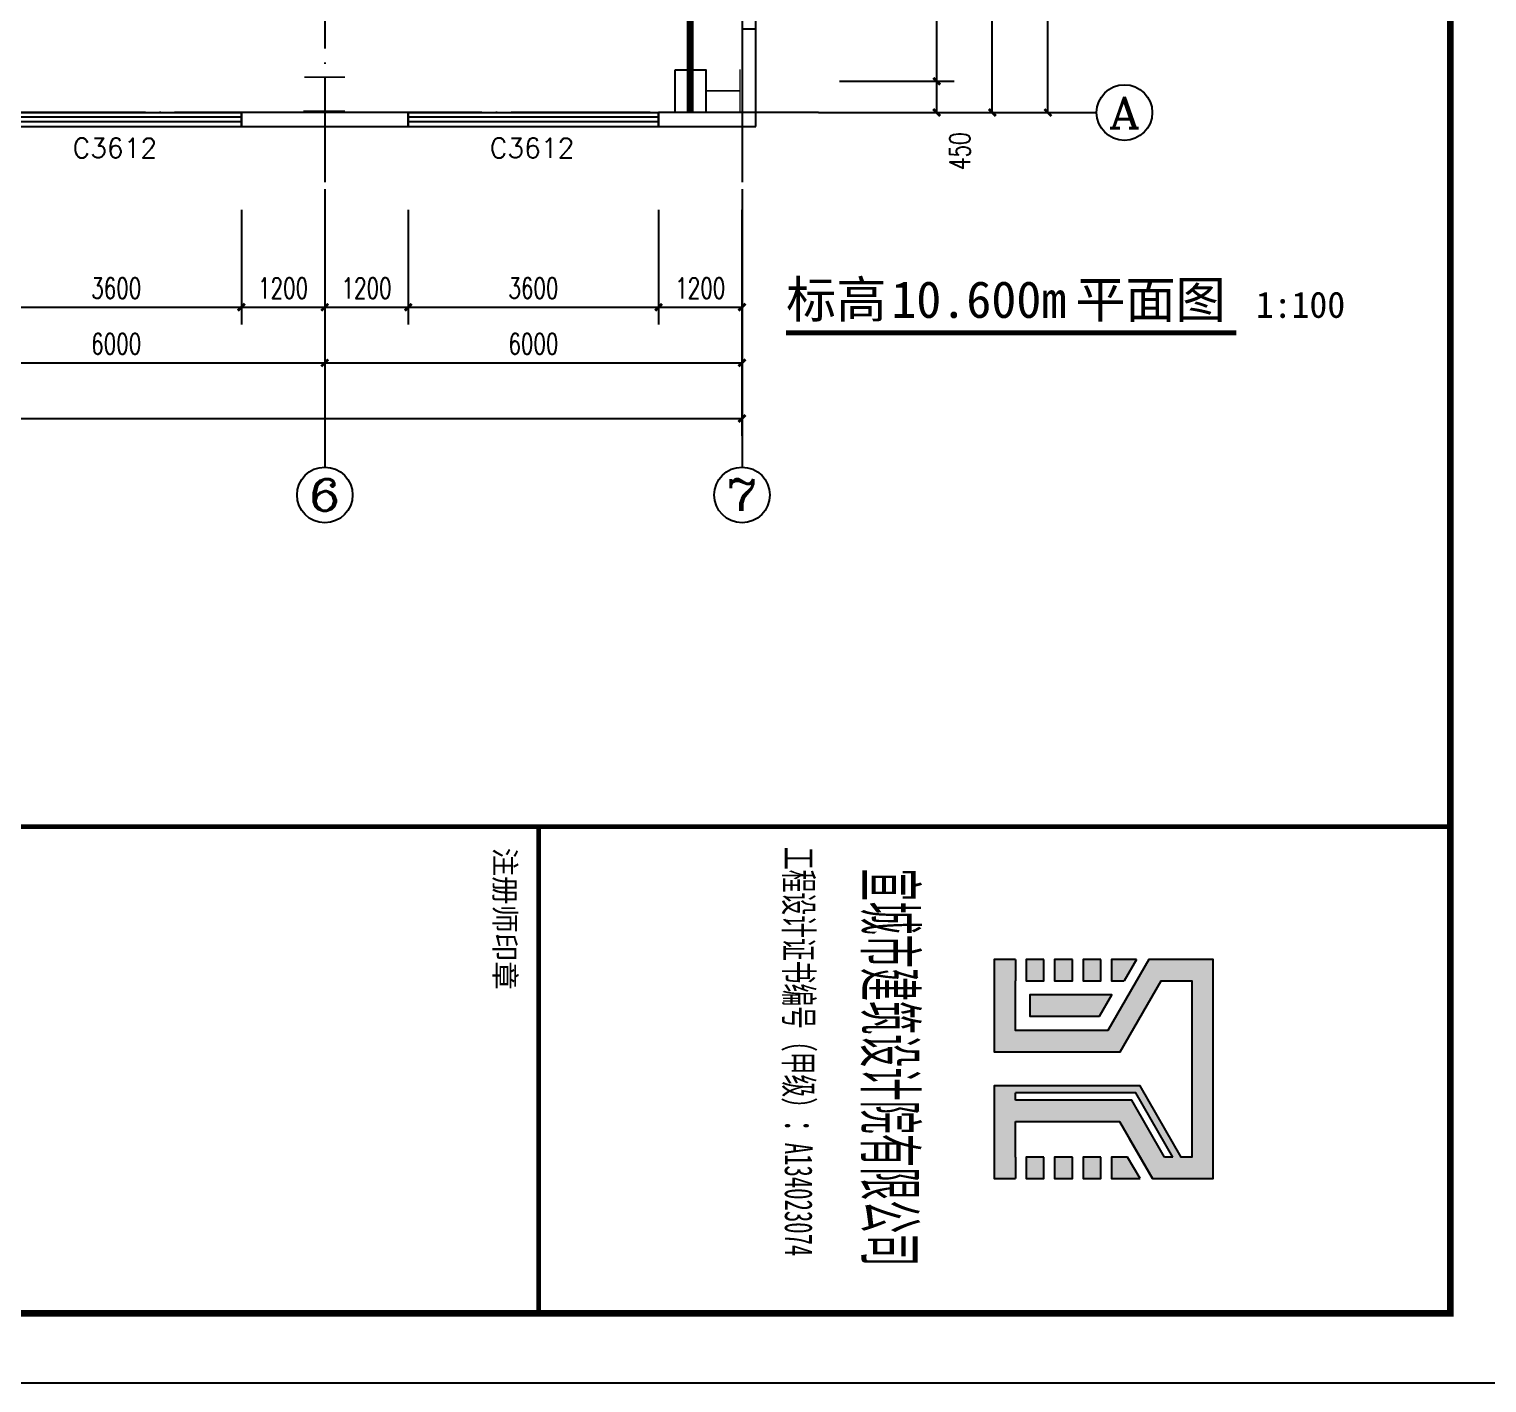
# Model space of a CAD drawing. Extents: x 683431 to 951238, y -788560 to -543702.
# Drawn here: x 860363 to 881327, y -719850 to -700378 of the extents above; entities that cross this region are included whole.
import ezdxf
from ezdxf.enums import TextEntityAlignment as Align

# ---------------------------------------------------------------- set-up
doc = ezdxf.new("R2010")
doc.units = 0
doc.header["$LTSCALE"] = 1000
doc.header["$MEASUREMENT"] = 0
doc.linetypes.add('CENTER', pattern=[50.8, 31.75, -6.35, 6.35, -6.35])
doc.linetypes.add('DOTE', pattern=[2.42, 2, -0.2, 0.02, -0.2])
for name, color, linetype in [('3', 3, 'CENTER'), ('AXIS', 3, 'Continuous'), ('AXIS_TEXT', 7, 'Continuous'), ('BZ_标准图框', 7, 'Continuous'), ('DIM_SYMB', 3, 'Continuous'), ('DOTE', 1, 'Continuous'), ('GROUND', 2, 'Continuous'), ('PUB_TEXT', 3, 'Continuous'), ('PUB_TITLE', 4, 'Continuous'), ('RAIL', 163, 'Continuous'), ('WALL', 7, 'Continuous'), ('WINDOW', 4, 'Continuous'), ('WINDOW_TEXT', 7, 'Continuous')]:
    doc.layers.add(name, color=color, linetype=linetype)
doc.styles.add('_TCH_AXIS', font='COMPLEX', dxfattribs={"bigfont": 'GBCBIG'})
doc.styles.add('_TCH_DIM_T3', font='SIMPLEX', dxfattribs={"width": 0.705882, "bigfont": 'GBCBIG'})
doc.styles.add('_TCH_WINDOW', font='simplex_.ttf', dxfattribs={"height": 3.5, "bigfont": 'GBCBIG'})
doc.styles.add('COMPLEX', font='COMPLEX')
doc.styles.add('HT', font='')
doc.styles.add('st', font='')
doc.styles.get('HT').set_extended_font_data('SimHei')
doc.styles.get('st').set_extended_font_data('SimSun')
doc.dimstyles.new('_TCH_ARCH&&100', dxfattribs={"dimtxt": 297.5, "dimasz": 100, "dimexe": 250, "dimexo": 300, "dimgap": 126.25, "dimtad": 1, "dimdec": 0, "dimzin": 0, "dimdsep": 46, "dimtxsty": '_TCH_DIM_T3', "dimblk": 'ARCHTICK', "dimcen": 0.09, "dimazin": 2, "dimtfac": 1, "dimtdec": 0, "dimtix": 1, "dimtmove": 2, "dimatfit": 3, "dimfxl": 0, "dimtolj": 1, "dimtzin": 0, "dimarcsym": 0})

# ---------------------------------------------------------------- blocks, each defined once
blk = doc.blocks.new('ht34rwe4')
h = blk.add_hatch(color=1)
h.paths.add_polyline_path([(738520, -622688), (738520, -619537), (737594, -619537), (737003, -620561), (735676, -620561), (735676, -619844), (735676, -619537), (735369, -619537), (735369, -620868), (737180, -620868), (737771, -619844), (738213, -619844), (738213, -622381), (738059, -622381), (737468, -621357), (735369, -621357), (735369, -622688), (735676, -622688), (735676, -622381), (735676, -621869), (737172, -621869), (737645, -622688)])
h.paths.add_polyline_path([(737822, -622381), (737349, -621562), (735676, -621562), (735676, -621459), (737409, -621459), (737941, -622381)], flags=16)
h = blk.add_hatch(color=1)
h.paths.add_polyline_path([(737468, -622688), (737290, -622381), (737058, -622381), (737058, -622688)])
h.paths.add_polyline_path([(736905, -622381), (736649, -622381), (736649, -622688), (736905, -622688)])
h.paths.add_polyline_path([(736495, -622381), (736239, -622381), (736239, -622688), (736495, -622688)])
h.paths.add_polyline_path([(735829, -622688), (736085, -622688), (736085, -622381), (735829, -622381)])
h.paths.add_polyline_path([(736884, -620356), (737062, -620049), (735881, -620049), (735881, -620356)])
h.paths.add_polyline_path([(737417, -619537), (737058, -619537), (737058, -619844), (737239, -619844)])
h.paths.add_polyline_path([(736905, -619537), (736649, -619537), (736649, -619844), (736905, -619844)])
h.paths.add_polyline_path([(736239, -619844), (736495, -619844), (736495, -619537), (736239, -619537)])
h.paths.add_polyline_path([(736085, -619844), (736085, -619537), (735829, -619537), (735829, -619844)])
for points in [[(735676, -619537), (735369, -619537), (735369, -620868), (737180, -620868), (737771, -619844), (738213, -619844), (738213, -622381), (738059, -622381), (737468, -621357), (735369, -621357), (735369, -622688), (735676, -622688)], [(735676, -619537), (735676, -619844)], [(735676, -621869), (737172, -621869), (737645, -622688), (738520, -622688), (738520, -619537), (737594, -619537), (737003, -620561), (735676, -620561), (735676, -619844)], [(737417, -619537), (737058, -619537), (737058, -619844), (737239, -619844)], [(737417, -619537), (737239, -619844)], [(737941, -622381), (737409, -621459), (735676, -621459)], [(735676, -621562), (735676, -621459)], [(737822, -622381), (737349, -621562), (735676, -621562)], [(735676, -622381), (735676, -621869)], [(737645, -622688), (737316, -622118)], [(735676, -622381), (735676, -622688)], [(737290, -622381), (737058, -622381), (737058, -622688), (737468, -622688)], [(737468, -622688), (737290, -622381)], [(737941, -622381), (737822, -622381)]]:
    blk.add_lwpolyline(points)
for points in [[(736085, -619537), (735829, -619537), (735829, -619844), (736085, -619844)], [(736495, -619537), (736239, -619537), (736239, -619844), (736495, -619844)], [(736905, -619537), (736649, -619537), (736649, -619844), (736905, -619844)], [(736884, -620356), (737062, -620049), (735881, -620049), (735881, -620356)], [(736085, -622381), (735829, -622381), (735829, -622688), (736085, -622688)], [(736495, -622381), (736239, -622381), (736239, -622688), (736495, -622688)], [(736905, -622381), (736649, -622381), (736649, -622688), (736905, -622688)]]:
    blk.add_lwpolyline(points, close=True)
at = {"layer": 'BZ_标准图框', "const_width": 70}
for points in [[(684531, -617629), (741931, -617629)], [(728819, -617661), (728819, -624661)]]:
    blk.add_lwpolyline(points, dxfattribs=at)
at = {"layer": 'BZ_标准图框', "style": 'HT'}
blk.add_text('注册师印章', height=300, rotation=270, dxfattribs=at).set_placement((728185, -617930))
at = {"layer": 'BZ_标准图框', "style": 'HT', "width": 0.6}
blk.add_text('工程设计证书编号（甲级）：A134023074', height=400, rotation=270, dxfattribs=at).set_placement((732360, -617920))
at = {"layer": 'BZ_标准图框', "style": 'HT', "width": 0.5}
blk.add_text('宣城市建筑设计院有限公司', height=700, rotation=270, dxfattribs=at).set_placement((733527, -621091), align=Align.CENTER)
blk = doc.blocks.new('_ArchTick')
at = {"color": 0, "linetype": 'ByBlock', "const_width": 0.4}
blk.add_lwpolyline([(-0.5, -0.5), (0.5, 0.5)], dxfattribs=at)
blk = doc.blocks.new('*D191')
at = {"layer": 'AXIS', "color": 0, "lineweight": -2}
for p, q in [((872015, -701128), (873665, -701128)), ((873415, -701578), (873415, -701128)), ((872015, -701578), (873665, -701578))]:
    blk.add_line(p, q, dxfattribs=at)
at = {"layer": 'Defpoints', "color": 0}
for p in [(871715, -701128), (873415, -701128), (871715, -701578)]:
    blk.add_point(p, dxfattribs=at)
at = {"layer": 'AXIS', "color": 0, "lineweight": -2, "xscale": 100, "yscale": 100, "zscale": 100}
for p, rotation in [((873415, -701128), 90), ((873415, -701578), 270)]:
    blk.add_blockref('_ArchTick', p, dxfattribs=dict(at, rotation=rotation))
at = {"layer": 'AXIS', "color": 0, "insert": (873748, -702133), "char_height": 297.5, "attachment_point": 5, "rotation": 90, "style": '_TCH_DIM_T3'}
blk.add_mtext('\\A1;450', dxfattribs=at)
blk = doc.blocks.new('*D192')
at = {"layer": 'AXIS', "color": 0, "lineweight": -2}
for p, q in [((872015, -696028), (873665, -696028)), ((873415, -701128), (873415, -696028)), ((872015, -701128), (873665, -701128))]:
    blk.add_line(p, q, dxfattribs=at)
at = {"layer": 'Defpoints', "color": 0}
for p in [(871715, -696028), (873415, -696028), (871715, -701128)]:
    blk.add_point(p, dxfattribs=at)
at = {"layer": 'AXIS', "color": 0, "lineweight": -2, "xscale": 100, "yscale": 100, "zscale": 100}
for p, rotation in [((873415, -696028), 90), ((873415, -701128), 270)]:
    blk.add_blockref('_ArchTick', p, dxfattribs=dict(at, rotation=rotation))
at = {"layer": 'AXIS', "color": 0, "insert": (873140, -698578), "char_height": 297.5, "attachment_point": 5, "rotation": 90, "style": '_TCH_DIM_T3'}
blk.add_mtext('\\A1;5100', dxfattribs=at)
blk = doc.blocks.new('*D238')
at = {"layer": 'AXIS', "color": 0, "lineweight": -2}
for p, q in [((859815, -702978), (859815, -704628)), ((863415, -702978), (863415, -704628)), ((859815, -704378), (863415, -704378))]:
    blk.add_line(p, q, dxfattribs=at)
at = {"layer": 'Defpoints', "color": 0}
for p in [(859815, -702678), (863415, -702678), (863415, -704378)]:
    blk.add_point(p, dxfattribs=at)
at = {"layer": 'AXIS', "color": 0, "lineweight": -2, "xscale": 100, "yscale": 100, "zscale": 100, "rotation": 180}
blk.add_blockref('_ArchTick', (859815, -704378), dxfattribs=at)
at = {"layer": 'AXIS', "color": 0, "lineweight": -2, "xscale": 100, "yscale": 100, "zscale": 100}
blk.add_blockref('_ArchTick', (863415, -704378), dxfattribs=at)
at = {"layer": 'AXIS', "color": 0, "insert": (861615, -704103), "char_height": 297.5, "attachment_point": 5, "style": '_TCH_DIM_T3'}
blk.add_mtext('\\A1;3600', dxfattribs=at)
blk = doc.blocks.new('*D239')
at = {"layer": 'AXIS', "color": 0, "lineweight": -2}
for p, q in [((863415, -702978), (863415, -704628)), ((864615, -702978), (864615, -704628)), ((863415, -704378), (864615, -704378))]:
    blk.add_line(p, q, dxfattribs=at)
at = {"layer": 'Defpoints', "color": 0}
for p in [(863415, -702678), (864615, -702678), (864615, -704378)]:
    blk.add_point(p, dxfattribs=at)
at = {"layer": 'AXIS', "color": 0, "lineweight": -2, "xscale": 100, "yscale": 100, "zscale": 100, "rotation": 180}
blk.add_blockref('_ArchTick', (863415, -704378), dxfattribs=at)
at = {"layer": 'AXIS', "color": 0, "lineweight": -2, "xscale": 100, "yscale": 100, "zscale": 100}
blk.add_blockref('_ArchTick', (864615, -704378), dxfattribs=at)
at = {"layer": 'AXIS', "color": 0, "insert": (864015, -704103), "char_height": 297.5, "attachment_point": 5, "style": '_TCH_DIM_T3'}
blk.add_mtext('\\A1;1200', dxfattribs=at)
blk = doc.blocks.new('*D240')
at = {"layer": 'AXIS', "color": 0, "lineweight": -2}
for p, q in [((864615, -702978), (864615, -704628)), ((865815, -702978), (865815, -704628)), ((864615, -704378), (865815, -704378))]:
    blk.add_line(p, q, dxfattribs=at)
at = {"layer": 'Defpoints', "color": 0}
for p in [(864615, -702678), (865815, -702678), (865815, -704378)]:
    blk.add_point(p, dxfattribs=at)
at = {"layer": 'AXIS', "color": 0, "lineweight": -2, "xscale": 100, "yscale": 100, "zscale": 100, "rotation": 180}
blk.add_blockref('_ArchTick', (864615, -704378), dxfattribs=at)
at = {"layer": 'AXIS', "color": 0, "lineweight": -2, "xscale": 100, "yscale": 100, "zscale": 100}
blk.add_blockref('_ArchTick', (865815, -704378), dxfattribs=at)
at = {"layer": 'AXIS', "color": 0, "insert": (865215, -704103), "char_height": 297.5, "attachment_point": 5, "style": '_TCH_DIM_T3'}
blk.add_mtext('\\A1;1200', dxfattribs=at)
blk = doc.blocks.new('*D241')
at = {"layer": 'AXIS', "color": 0, "lineweight": -2}
for p, q in [((865815, -702978), (865815, -704628)), ((869415, -702978), (869415, -704628)), ((865815, -704378), (869415, -704378))]:
    blk.add_line(p, q, dxfattribs=at)
at = {"layer": 'Defpoints', "color": 0}
for p in [(865815, -702678), (869415, -702678), (869415, -704378)]:
    blk.add_point(p, dxfattribs=at)
at = {"layer": 'AXIS', "color": 0, "lineweight": -2, "xscale": 100, "yscale": 100, "zscale": 100, "rotation": 180}
blk.add_blockref('_ArchTick', (865815, -704378), dxfattribs=at)
at = {"layer": 'AXIS', "color": 0, "lineweight": -2, "xscale": 100, "yscale": 100, "zscale": 100}
blk.add_blockref('_ArchTick', (869415, -704378), dxfattribs=at)
at = {"layer": 'AXIS', "color": 0, "insert": (867615, -704103), "char_height": 297.5, "attachment_point": 5, "style": '_TCH_DIM_T3'}
blk.add_mtext('\\A1;3600', dxfattribs=at)
blk = doc.blocks.new('*D242')
at = {"layer": 'AXIS', "color": 0, "lineweight": -2}
for p, q in [((869415, -702978), (869415, -704628)), ((870615, -702978), (870615, -704628)), ((869415, -704378), (870615, -704378))]:
    blk.add_line(p, q, dxfattribs=at)
at = {"layer": 'Defpoints', "color": 0}
for p in [(869415, -702678), (870615, -702678), (870615, -704378)]:
    blk.add_point(p, dxfattribs=at)
at = {"layer": 'AXIS', "color": 0, "lineweight": -2, "xscale": 100, "yscale": 100, "zscale": 100, "rotation": 180}
blk.add_blockref('_ArchTick', (869415, -704378), dxfattribs=at)
at = {"layer": 'AXIS', "color": 0, "lineweight": -2, "xscale": 100, "yscale": 100, "zscale": 100}
blk.add_blockref('_ArchTick', (870615, -704378), dxfattribs=at)
at = {"layer": 'AXIS', "color": 0, "insert": (870015, -704103), "char_height": 297.5, "attachment_point": 5, "style": '_TCH_DIM_T3'}
blk.add_mtext('\\A1;1200', dxfattribs=at)
blk = doc.blocks.new('*D274')
at = {"layer": 'AXIS', "color": 0, "lineweight": -2}
for p, q in [((872015, -695578), (874465, -695578)), ((874215, -701578), (874215, -695578)), ((872015, -701578), (874465, -701578))]:
    blk.add_line(p, q, dxfattribs=at)
at = {"layer": 'Defpoints', "color": 0}
for p in [(871715, -695578), (874215, -695578), (871715, -701578)]:
    blk.add_point(p, dxfattribs=at)
at = {"layer": 'AXIS', "color": 0, "lineweight": -2, "xscale": 100, "yscale": 100, "zscale": 100}
for p, rotation in [((874215, -695578), 90), ((874215, -701578), 270)]:
    blk.add_blockref('_ArchTick', p, dxfattribs=dict(at, rotation=rotation))
at = {"layer": 'AXIS', "color": 0, "insert": (873940, -698578), "char_height": 297.5, "attachment_point": 5, "rotation": 90, "style": '_TCH_DIM_T3'}
blk.add_mtext('\\A1;6000', dxfattribs=at)
blk = doc.blocks.new('*D286')
at = {"layer": 'AXIS', "color": 0, "lineweight": -2}
for p, q in [((872015, -629578), (875265, -629578)), ((875015, -701578), (875015, -629578)), ((872015, -701578), (875265, -701578))]:
    blk.add_line(p, q, dxfattribs=at)
at = {"layer": 'Defpoints', "color": 0}
for p in [(871715, -629578), (875015, -629578), (871715, -701578)]:
    blk.add_point(p, dxfattribs=at)
at = {"layer": 'AXIS', "color": 0, "lineweight": -2, "xscale": 100, "yscale": 100, "zscale": 100}
for p, rotation in [((875015, -629578), 90), ((875015, -701578), 270)]:
    blk.add_blockref('_ArchTick', p, dxfattribs=dict(at, rotation=rotation))
at = {"layer": 'AXIS', "color": 0, "insert": (874740, -665578), "char_height": 297.5, "attachment_point": 5, "rotation": 90, "style": '_TCH_DIM_T3'}
blk.add_mtext('\\A1;72000', dxfattribs=at)
blk = doc.blocks.new('_AXISO')
blk.add_circle((0, 0), 0.5)
at = {"layer": 'AXIS_TEXT', "style": 'COMPLEX', "width": 1.041667}
blk.add_attdef('A', text='', height=0.56, dxfattribs=at).set_placement((-0.25, -0.28), (0.25, -0.28), align=Align.FIT)
blk = doc.blocks.new('*D291')
at = {"layer": 'AXIS', "color": 0, "lineweight": -2}
for p, q in [((858615, -702978), (858615, -705428)), ((864615, -702978), (864615, -705428)), ((858615, -705178), (864615, -705178))]:
    blk.add_line(p, q, dxfattribs=at)
at = {"layer": 'Defpoints', "color": 0}
for p in [(858615, -702678), (864615, -702678), (864615, -705178)]:
    blk.add_point(p, dxfattribs=at)
at = {"layer": 'AXIS', "color": 0, "lineweight": -2, "xscale": 100, "yscale": 100, "zscale": 100, "rotation": 180}
blk.add_blockref('_ArchTick', (858615, -705178), dxfattribs=at)
at = {"layer": 'AXIS', "color": 0, "lineweight": -2, "xscale": 100, "yscale": 100, "zscale": 100}
blk.add_blockref('_ArchTick', (864615, -705178), dxfattribs=at)
at = {"layer": 'AXIS', "color": 0, "insert": (861615, -704903), "char_height": 297.5, "attachment_point": 5, "style": '_TCH_DIM_T3'}
blk.add_mtext('\\A1;6000', dxfattribs=at)
blk = doc.blocks.new('*D292')
at = {"layer": 'AXIS', "color": 0, "lineweight": -2}
for p, q in [((864615, -702978), (864615, -705428)), ((870615, -702978), (870615, -705428)), ((864615, -705178), (870615, -705178))]:
    blk.add_line(p, q, dxfattribs=at)
at = {"layer": 'Defpoints', "color": 0}
for p in [(864615, -702678), (870615, -702678), (870615, -705178)]:
    blk.add_point(p, dxfattribs=at)
at = {"layer": 'AXIS', "color": 0, "lineweight": -2, "xscale": 100, "yscale": 100, "zscale": 100, "rotation": 180}
blk.add_blockref('_ArchTick', (864615, -705178), dxfattribs=at)
at = {"layer": 'AXIS', "color": 0, "lineweight": -2, "xscale": 100, "yscale": 100, "zscale": 100}
blk.add_blockref('_ArchTick', (870615, -705178), dxfattribs=at)
at = {"layer": 'AXIS', "color": 0, "insert": (867615, -704903), "char_height": 297.5, "attachment_point": 5, "style": '_TCH_DIM_T3'}
blk.add_mtext('\\A1;6000', dxfattribs=at)
blk = doc.blocks.new('*D293')
at = {"layer": 'AXIS', "color": 0, "lineweight": -2}
for p, q in [((835015, -702978), (835015, -706228)), ((870615, -702978), (870615, -706228)), ((835015, -705978), (870615, -705978))]:
    blk.add_line(p, q, dxfattribs=at)
at = {"layer": 'Defpoints', "color": 0}
for p in [(835015, -702678), (870615, -702678), (870615, -705978)]:
    blk.add_point(p, dxfattribs=at)
at = {"layer": 'AXIS', "color": 0, "lineweight": -2, "xscale": 100, "yscale": 100, "zscale": 100, "rotation": 180}
blk.add_blockref('_ArchTick', (835015, -705978), dxfattribs=at)
at = {"layer": 'AXIS', "color": 0, "lineweight": -2, "xscale": 100, "yscale": 100, "zscale": 100}
blk.add_blockref('_ArchTick', (870615, -705978), dxfattribs=at)
at = {"layer": 'AXIS', "color": 0, "insert": (852815, -705703), "char_height": 297.5, "attachment_point": 5, "style": '_TCH_DIM_T3'}
blk.add_mtext('\\A1;35600', dxfattribs=at)
blk = doc.blocks.new('$WINLIB2D$00000001')
at = {"color": 0}
for points in [[(-0.5, 0.5), (-0.5, -0.5)], [(-0.5, 0.5), (0.5, 0.5)], [(0.5, -0.5), (0.5, 0.5)], [(0.5, 0.1667), (-0.5, 0.1667)], [(0.5, -0.1667), (-0.5, -0.1667)], [(-0.5, -0.5), (0.5, -0.5)]]:
    blk.add_lwpolyline(points, dxfattribs=at)

msp = doc.modelspace()

# ---------------------------------------------------------------- linework, layer by layer
at = {"linetype": 'Continuous'}
msp.add_lwpolyline([(869649.9, -700967.6), (869649.9, -701571), (870099.9, -701571), (870099.9, -700967.6)], close=True, dxfattribs=at)
at = {"ltscale": 10, "const_width": 20}
for points in [[(870099.9, -701557.6), (870099.9, -700972.8)], [(870587.5, -701539.3), (870587.5, -700954.5)], [(870587.5, -701539.3), (870587.5, -700954.5)], [(870587.5, -701539.3), (870587.5, -700954.5)], [(870587.5, -701541.8), (870587.5, -700957)], [(870587.5, -701557.6), (870587.5, -700972.8)], [(870587.5, -701557.9), (870587.5, -700973.1)], [(864907.5, -701068.5), (864322.7, -701068.5)], [(864615.1, -701068.5), (864615.1, -701556.1)], [(870099.9, -701265.2), (870587.5, -701265.2)], [(864889.2, -701556.1), (864304.4, -701556.1)], [(864889.2, -701556.1), (864304.4, -701556.1)], [(864889.2, -701556.1), (864304.4, -701556.1)], [(864891.7, -701556.1), (864306.9, -701556.1)], [(864907.5, -701556.1), (864322.7, -701556.1)], [(864907.7, -701556.1), (864322.9, -701556.1)]]:
    msp.add_lwpolyline(points, dxfattribs=at)
at = {"layer": '3', "color": 0, "linetype": 'DOTE', "const_width": 100}
msp.add_lwpolyline([(869870.1, -629578.1), (869870.1, -701578.1)], dxfattribs=at)
at = {"layer": 'AXIS'}
for p, q in [((871715.3, -701578.1), (875715.3, -701578.1)), ((864615.3, -702678.1), (864615.3, -706678.1)), ((870615.3, -702678.1), (870615.3, -706678.1))]:
    msp.add_line(p, q, dxfattribs=at)
at = {"layer": 'DIM_SYMB', "const_width": 70}
msp.add_lwpolyline([(871250, -704747.5), (877725.5, -704747.5)], dxfattribs=at)
at = {"layer": 'DOTE', "linetype": 'DOTE'}
for p, q in [((864615.3, -628478.1), (864615.3, -702578.1)), ((870615.3, -628478.1), (870615.3, -702578.1)), ((871715.3, -701578.1), (832965.3, -701578.1))]:
    msp.add_line(p, q, dxfattribs=at)
at = {"layer": 'GROUND'}
for p, q in [((870815.3, -701778.1), (870815.3, -629378.1)), ((834815.3, -701778.1), (870815.3, -701778.1))]:
    msp.add_line(p, q, dxfattribs=at)
at = {"layer": 'PUB_TITLE'}
msp.add_lwpolyline([(822402.4, -719849.5), (881802.4, -719849.5), (881802.4, -614749.5), (822402.4, -614749.5)], close=True, dxfattribs=at)
at = {"layer": 'PUB_TITLE', "const_width": 100}
msp.add_lwpolyline([(823402.4, -718849.5), (880802.4, -718849.5), (880802.4, -617249.5), (823402.4, -617249.5)], close=True, dxfattribs=at)
at = {"layer": 'WALL', "color": 2}
for p, q in [((870815.3, -700378.1), (870615.3, -700378.1)), ((870615.3, -700378.1), (870615.3, -701578.1)), ((870815.3, -701778.1), (870815.3, -700378.1)), ((865815.3, -701578.1), (863415.3, -701578.1)), ((863415.3, -701578.1), (863415.3, -701778.1)), ((865815.3, -701778.1), (865815.3, -701578.1)), ((870615.3, -701578.1), (869415.3, -701578.1)), ((869415.3, -701578.1), (869415.3, -701778.1)), ((863415.3, -701778.1), (865815.3, -701778.1)), ((869415.3, -701778.1), (870815.3, -701778.1))]:
    msp.add_line(p, q, dxfattribs=at)

# ---------------------------------------------------------------- block references
at = {"layer": 'AXIS'}
ref = msp.add_blockref('_AXISO', (876115.3, -701578.1), dxfattribs=dict(at, xscale=800, yscale=800, zscale=800))
ref.add_attrib('A', 'A', dxfattribs={"layer": 'AXIS_TEXT', "ltscale": 0.5, "height": 452.5, "style": '_TCH_AXIS', "width": 1.166667}).set_placement((875889, -701804.4), (876341.6, -701804.4), align=Align.FIT)
ref = msp.add_blockref('_AXISO', (864615.3, -707078.1), dxfattribs=dict(at, xscale=800, yscale=800, zscale=800))
ref.add_attrib('A', '6', dxfattribs={"layer": 'AXIS_TEXT', "ltscale": 0.5, "height": 452.5, "style": '_TCH_AXIS', "width": 1.5}).set_placement((864389, -707304.4), (864841.6, -707304.4), align=Align.FIT)
ref = msp.add_blockref('_AXISO', (870615.3, -707078.1), dxfattribs=dict(at, xscale=800, yscale=800, zscale=800))
ref.add_attrib('A', '7', dxfattribs={"layer": 'AXIS_TEXT', "ltscale": 0.5, "height": 452.5, "style": '_TCH_AXIS', "width": 1.5}).set_placement((870389, -707304.4), (870841.6, -707304.4), align=Align.FIT)
at = {"layer": 'RAIL'}
msp.add_blockref('ht34rwe4', (138871.6, -94220.8), dxfattribs=at)
at = {"layer": 'WINDOW'}
ref = msp.add_blockref('$WINLIB2D$00000001', (861615.3, -701678.1), dxfattribs=dict(at, xscale=3600, yscale=200, zscale=3600))
ref.add_attrib('A', 'C3612', (860988, -702228.1), dxfattribs={"layer": 'WINDOW_TEXT', "ltscale": 0.5, "height": 280.96, "style": '_TCH_WINDOW'})
ref = msp.add_blockref('$WINLIB2D$00000001', (867615.3, -701678.1), dxfattribs=dict(at, xscale=3600, yscale=200, zscale=3600))
ref.add_attrib('A', 'C3612', (866988, -702228.1), dxfattribs={"layer": 'WINDOW_TEXT', "ltscale": 0.5, "height": 280.96, "style": '_TCH_WINDOW'})

# ---------------------------------------------------------------- texts
at = {"layer": 'PUB_TEXT', "style": 'st'}
for s, height, p in [('标高', 528.69, (871250, -704530.7)), ('平面图', 528.69, (875408.7, -704530.7)), ('10.600m', 528.69, (872762.3, -704530.7)), ('1:100', 377.64, (878005.5, -704530.7))]:
    msp.add_text(s, height=height, dxfattribs=at).set_placement(p)

# ---------------------------------------------------------------- dimensions: what is measured, and where the dimension line sits
at = {"layer": 'AXIS'}
for p1, p2, distance, picture, middle in [((871715.3, -701578.1), (871715.3, -629578.1), -3300, '*D286', (874740.3, -665578.1)), ((871715.3, -701578.1), (871715.3, -695578.1), -2500, '*D274', (873940.3, -698578.1)), ((871715.3, -701128.1), (871715.3, -696028.1), -1700, '*D192', (873140.3, -698578.1)), ((835015.3, -702678.1), (870615.3, -702678.1), -3300, '*D293', (852815.3, -705703.1)), ((858615.3, -702678.1), (864615.3, -702678.1), -2500, '*D291', (861615.3, -704903.1)), ((859815.3, -702678.1), (863415.3, -702678.1), -1700, '*D238', (861615.3, -704103.1)), ((863415.3, -702678.1), (864615.3, -702678.1), -1700, '*D239', (864015.3, -704103.1)), ((864615.3, -702678.1), (865815.3, -702678.1), -1700, '*D240', (865215.3, -704103.1)), ((864615.3, -702678.1), (870615.3, -702678.1), -2500, '*D292', (867615.3, -704903.1)), ((865815.3, -702678.1), (869415.3, -702678.1), -1700, '*D241', (867615.3, -704103.1)), ((869415.3, -702678.1), (870615.3, -702678.1), -1700, '*D242', (870015.3, -704103.1))]:
    dim = msp.add_aligned_dim(p1=p1, p2=p2, distance=distance, dimstyle='_TCH_ARCH&&100', dxfattribs=at)
    dim.commit()
    dim.dimension.update_dxf_attribs({"geometry": picture, "text_midpoint": middle})
dim = msp.add_linear_dim(base=(873415.3, -701128.1), p1=(871715.3, -701578.1), p2=(871715.3, -701128.1), angle=90, dimstyle='_TCH_ARCH&&100', dxfattribs=at)
dim.commit()
dim.dimension.update_dxf_attribs({"geometry": '*D191', "text_midpoint": (873747.8, -702133.1), "dimtype": 161})

doc.saveas('drawing.dxf')
